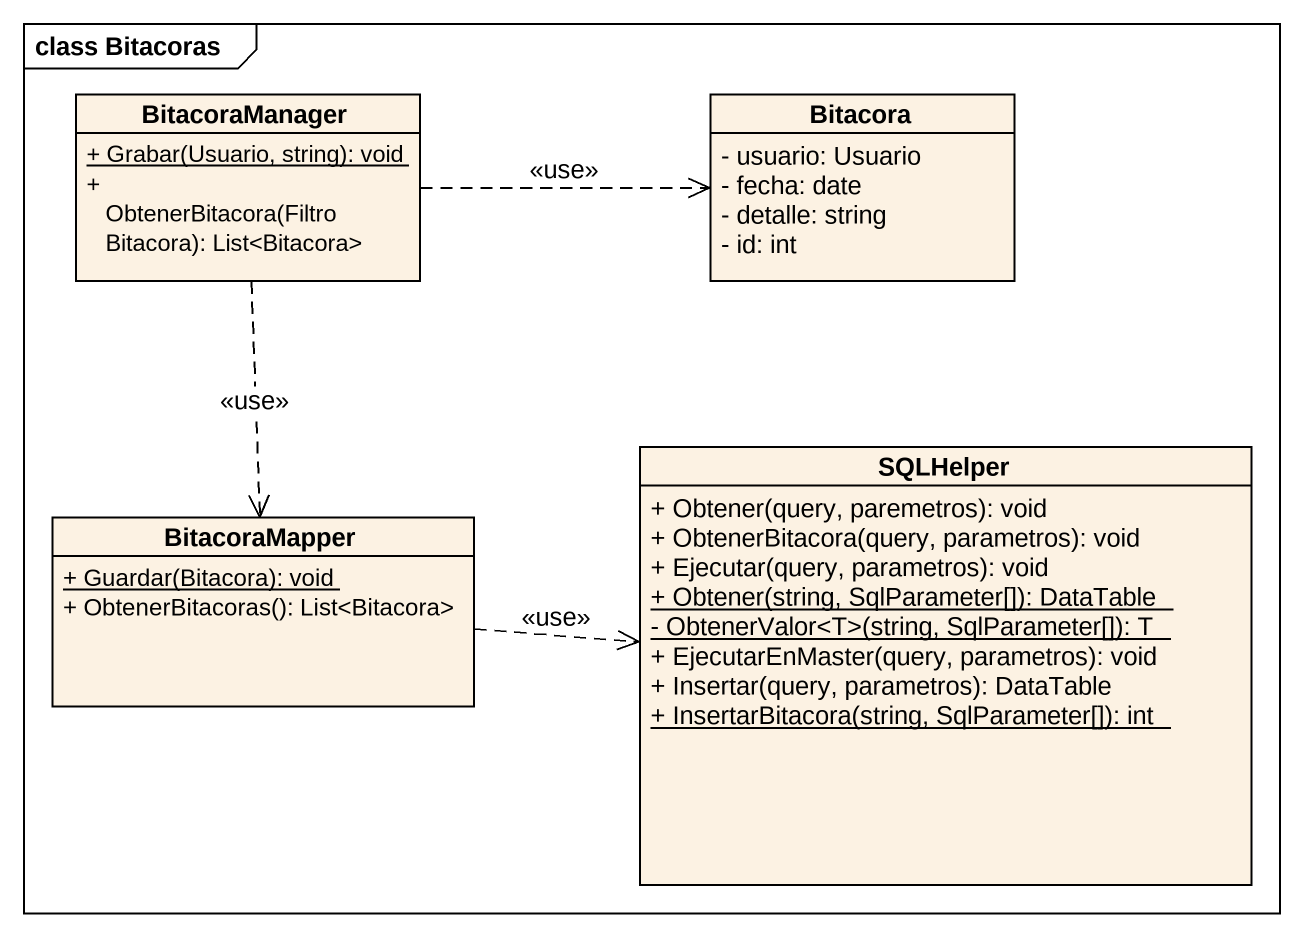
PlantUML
@startuml
mainframe class Bitacoras
hide circle
hide empty members
skinparam classAttributeIconSize 0
class BitacoraManager {
  {static} + Grabar(Usuario, string): void
  + ObtenerBitacora(FiltroBitacora): List<Bitacora>
}
class Bitacora {
  - usuario: Usuario
  - fecha: date
  - detalle: string
  - id: int
}
class SQLHelper {
  + Obtener(query, paremetros): void
  + ObtenerBitacora(query, parametros): void
  + Ejecutar(query, parametros): void
  {static} + Obtener(string, SqlParameter[]): DataTable
  {static} - ObtenerValor<T>(string, SqlParameter[]): T
  + EjecutarEnMaster(query, parametros): void
  + Insertar(query, parametros): DataTable
  {static} + InsertarBitacora(string, SqlParameter[]): int
}
class BitacoraMapper {
  {static} + Guardar(Bitacora): void
  + ObtenerBitacoras(): List<Bitacora>
}
BitacoraManager .right.> Bitacora : <<use>>
BitacoraManager ..> BitacoraMapper : <<use>>
BitacoraMapper .right.> SQLHelper : <<use>>
@enduml
